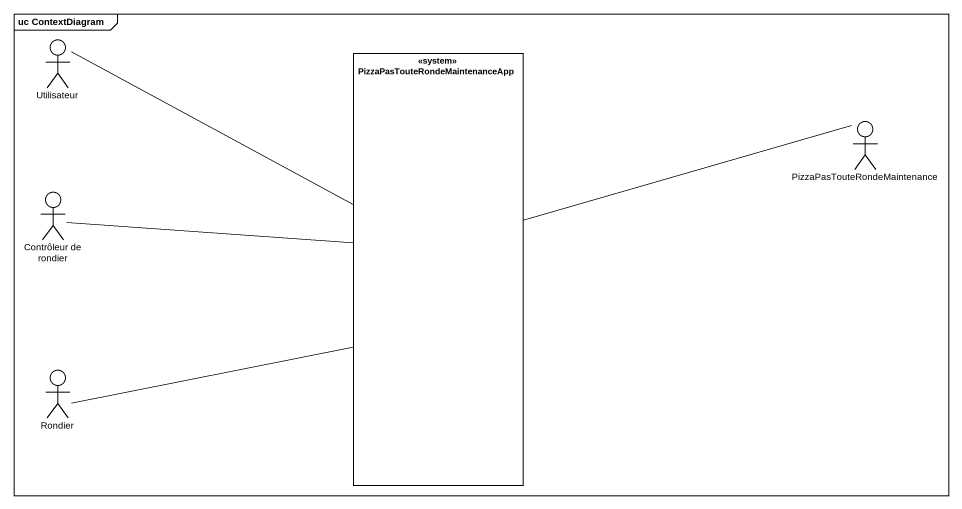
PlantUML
@startuml
mainframe uc ContextDiagram
actor Utilisateur
rectangle "<<system>> PizzaPasTouteRondeMaintenanceApp" as system_PizzaPasTouteRondeMai
actor "PizzaPasTouteRondeMaintenance" as PizzaPasTouteRondeMaintenanc
actor "Contrôleur de rondier" as Contrôleur_de_rondier
actor Rondier
system_PizzaPasTouteRondeMai -left- Utilisateur
system_PizzaPasTouteRondeMai -right- PizzaPasTouteRondeMaintenanc
system_PizzaPasTouteRondeMai -left- Contrôleur_de_rondier
system_PizzaPasTouteRondeMai -left- Rondier
@enduml
